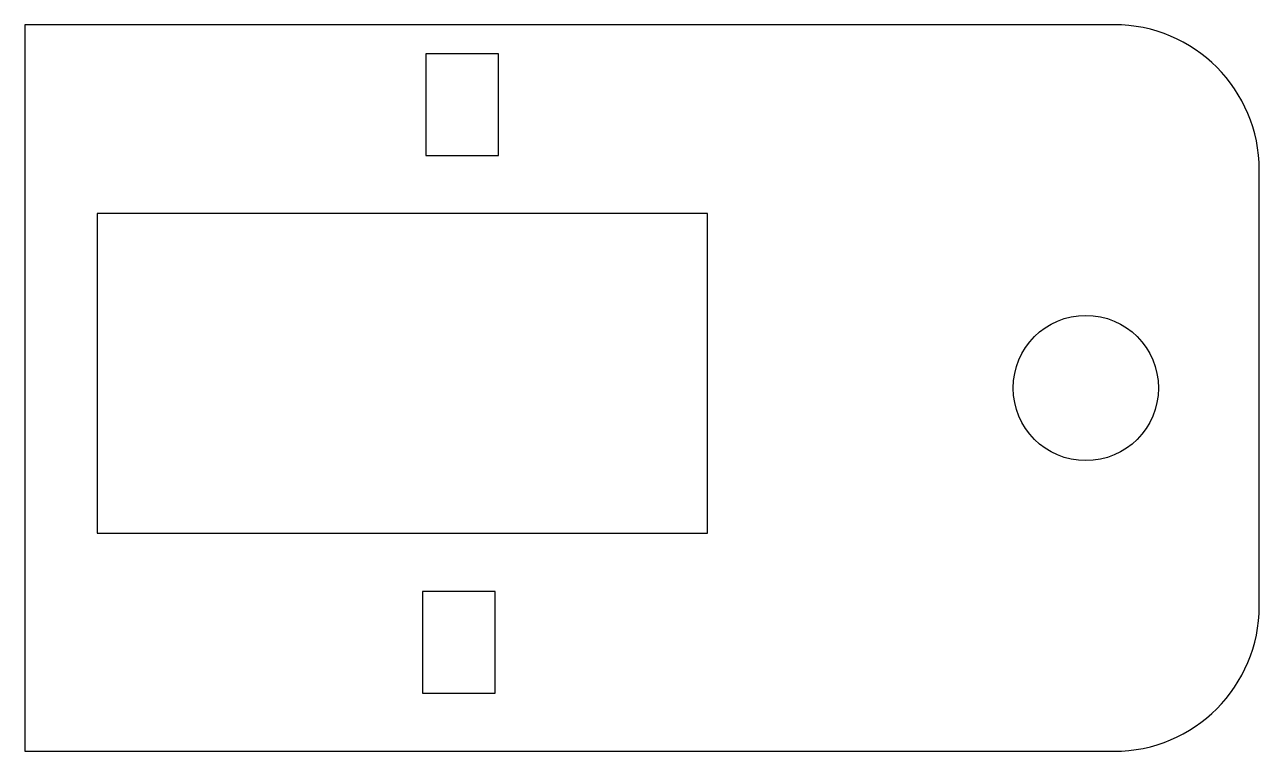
# Model space of a CAD drawing. Header units: centimetres. Extents: x -4.25 to 4.25, y -2.5 to 2.5.
import ezdxf

# ---------------------------------------------------------------- set-up
doc = ezdxf.new("R2010")
doc.units = ezdxf.units.CM

msp = doc.modelspace()

# ---------------------------------------------------------------- linework, layer by layer
at = {"color": 7, "linetype": 'Continuous', "lineweight": 25}
for p, q in [((-4.25, 2.5), (-4.25, -2.5)), ((3.25, 2.5), (-4.25, 2.5)), ((-1.4876, 2.3), (-1.4876, 1.6)), ((-0.9876, 2.3), (-1.4876, 2.3)), ((-0.9876, 1.6), (-0.9876, 2.3)), ((-1.4876, 1.6), (-0.9876, 1.6)), ((4.25, -1.5), (4.25, 1.5)), ((0.45, 1.2), (-3.75, 1.2)), ((-3.75, 1.2), (-3.75, -1)), ((0.45, -1), (0.45, 1.2)), ((-3.75, -1), (0.45, -1)), ((-1.5108, -1.4), (-1.5108, -2.1)), ((-1.0108, -1.4), (-1.5108, -1.4)), ((-1.0108, -2.1), (-1.0108, -1.4)), ((-1.5108, -2.1), (-1.0108, -2.1)), ((-4.25, -2.5), (3.25, -2.5))]:
    msp.add_line(p, q, dxfattribs=at)
msp.add_circle((3.0556, 0), 0.5, dxfattribs=at)
for centre, start, end in [((3.25, 1.5), 0, 90), ((3.25, -1.5), 270, 0)]:
    msp.add_arc(centre, 1, start, end, dxfattribs=at)

doc.saveas('drawing.dxf')
